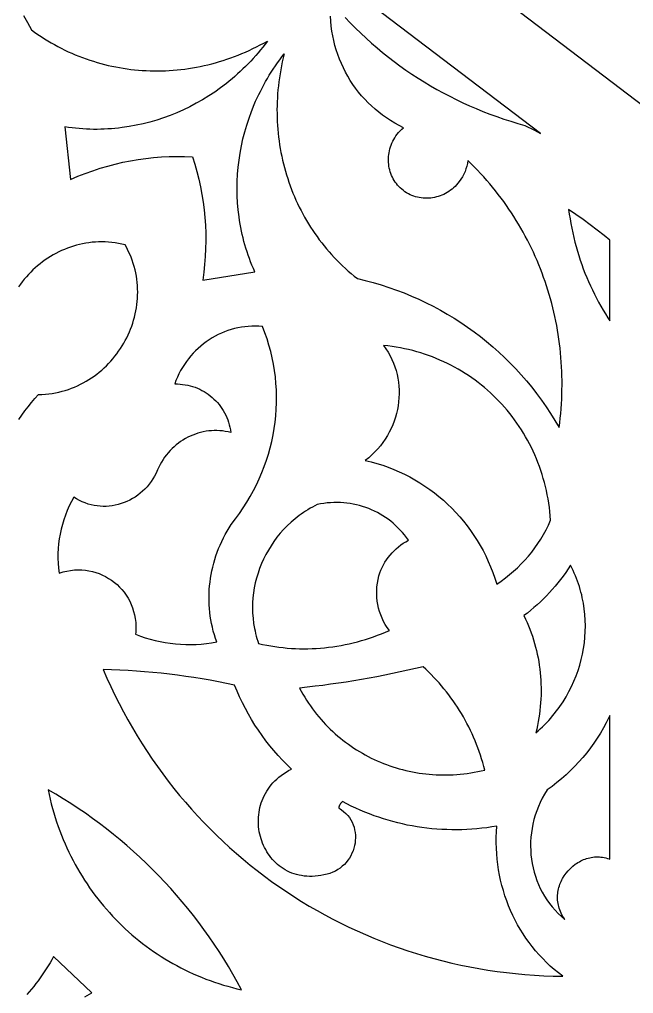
# Model space of a CAD drawing. Extents: x -1429 to -724, y 80 to 630.
# Drawn here: x -824.3 to -787.9, y 359.6 to 417.3 of the extents above; entities that cross this region are included whole.
import ezdxf

# ---------------------------------------------------------------- set-up
doc = ezdxf.new("R2010")
doc.units = 0
doc.layers.add('LAYER_1', color=18, linetype='CONTINUOUS')

msp = doc.modelspace()

# ---------------------------------------------------------------- linework, layer by layer
at = {"layer": 'LAYER_1'}
for points in [[(-784.299, 144.673), (-1369.299, 144.673), (-1369.299, 569.673), (-994.512, 569.673), (-784.299, 409.912)], [(-791.707, 405.775), (-791.663, 405.494), (-791.615, 405.216), (-791.562, 404.939), (-791.504, 404.664), (-791.441, 404.392), (-791.374, 404.121), (-791.302, 403.852), (-791.226, 403.585), (-791.145, 403.32), (-791.059, 403.057), (-790.969, 402.796), (-790.875, 402.538), (-790.776, 402.282), (-790.673, 402.028), (-790.566, 401.777), (-790.454, 401.528), (-790.338, 401.282), (-790.218, 401.038), (-790.094, 400.796), (-789.966, 400.557), (-789.833, 400.321), (-789.697, 400.088), (-789.557, 399.857), (-789.412, 399.629), (-789.299, 399.457), (-789.299, 403.32), (-789.299, 404.232), (-789.639, 404.511), (-790.049, 404.834), (-790.464, 405.151), (-790.885, 405.46), (-791.312, 405.762), (-791.745, 406.057)], [(-810.532, 399.134), (-810.74, 399.123), (-810.948, 399.103), (-811.153, 399.074), (-811.357, 399.036), (-811.558, 398.99), (-811.757, 398.935), (-811.954, 398.872), (-812.147, 398.8), (-812.338, 398.721), (-812.525, 398.634), (-812.708, 398.539), (-812.887, 398.437), (-813.063, 398.327), (-813.234, 398.21), (-813.4, 398.086), (-813.561, 397.956), (-813.718, 397.818), (-813.869, 397.674), (-814.014, 397.524), (-814.154, 397.367), (-814.287, 397.205), (-814.414, 397.036), (-814.535, 396.862), (-814.648, 396.682), (-814.755, 396.497), (-814.854, 396.307), (-814.946, 396.111), (-815.03, 395.911), (-815.106, 395.706), (-814.948, 395.706), (-814.791, 395.698), (-814.636, 395.683), (-814.484, 395.662), (-814.334, 395.634), (-814.186, 395.599), (-814.042, 395.557), (-813.9, 395.509), (-813.761, 395.455), (-813.625, 395.395), (-813.492, 395.329), (-813.363, 395.257), (-813.238, 395.179), (-813.116, 395.096), (-812.999, 395.008), (-812.886, 394.914), (-812.777, 394.815), (-812.672, 394.712), (-812.572, 394.603), (-812.477, 394.49), (-812.388, 394.373), (-812.303, 394.251), (-812.223, 394.125), (-812.149, 393.995), (-812.081, 393.861), (-812.019, 393.723), (-811.962, 393.581), (-811.912, 393.436), (-811.868, 393.288), (-811.831, 393.136), (-811.8, 392.982), (-811.776, 392.824), (-811.94, 392.865), (-812.104, 392.897), (-812.269, 392.921), (-812.433, 392.937), (-812.598, 392.945), (-812.762, 392.945), (-812.926, 392.937), (-813.088, 392.922), (-813.25, 392.9), (-813.41, 392.87), (-813.569, 392.833), (-813.726, 392.789), (-813.881, 392.738), (-814.033, 392.68), (-814.183, 392.616), (-814.331, 392.545), (-814.475, 392.467), (-814.616, 392.383), (-814.754, 392.293), (-814.888, 392.197), (-815.018, 392.095), (-815.144, 391.986), (-815.265, 391.873), (-815.382, 391.753), (-815.494, 391.628), (-815.601, 391.498), (-815.702, 391.362), (-815.798, 391.221), (-815.889, 391.075), (-815.973, 390.925), (-816.05, 390.769), (-816.122, 390.609), (-816.205, 390.425), (-816.296, 390.248), (-816.396, 390.078), (-816.505, 389.916), (-816.62, 389.761), (-816.743, 389.615), (-816.873, 389.476), (-817.009, 389.345), (-817.151, 389.223), (-817.299, 389.109), (-817.452, 389.004), (-817.609, 388.907), (-817.771, 388.819), (-817.936, 388.74), (-818.105, 388.671), (-818.277, 388.61), (-818.451, 388.559), (-818.628, 388.517), (-818.806, 388.484), (-818.986, 388.462), (-819.166, 388.449), (-819.347, 388.447), (-819.527, 388.454), (-819.708, 388.472), (-819.887, 388.501), (-820.066, 388.54), (-820.242, 388.589), (-820.417, 388.65), (-820.589, 388.722), (-820.758, 388.804), (-820.923, 388.898), (-821.085, 389.003), (-821.228, 388.742), (-821.36, 388.476), (-821.48, 388.207), (-821.588, 387.933), (-821.685, 387.656), (-821.77, 387.375), (-821.843, 387.093), (-821.904, 386.808), (-821.953, 386.521), (-821.99, 386.232), (-822.015, 385.943), (-822.028, 385.653), (-822.029, 385.363), (-822.017, 385.073), (-821.993, 384.784), (-821.956, 384.495), (-821.842, 384.531), (-821.729, 384.563), (-821.615, 384.592), (-821.502, 384.616), (-821.277, 384.654), (-821.054, 384.677), (-820.833, 384.685), (-820.615, 384.68), (-820.4, 384.661), (-820.189, 384.629), (-819.981, 384.585), (-819.779, 384.527), (-819.581, 384.458), (-819.389, 384.377), (-819.203, 384.285), (-819.024, 384.181), (-818.851, 384.067), (-818.686, 383.943), (-818.528, 383.809), (-818.379, 383.666), (-818.239, 383.513), (-818.107, 383.352), (-817.986, 383.182), (-817.875, 383.005), (-817.774, 382.819), (-817.685, 382.627), (-817.607, 382.427), (-817.541, 382.221), (-817.487, 382.009), (-817.446, 381.792), (-817.419, 381.568), (-817.406, 381.34), (-817.407, 381.107), (-817.413, 380.989), (-817.423, 380.87), (-817.138, 380.761), (-816.85, 380.662), (-816.559, 380.574), (-816.265, 380.497), (-815.968, 380.43), (-815.669, 380.374), (-815.368, 380.329), (-815.065, 380.294), (-814.76, 380.27), (-814.455, 380.258), (-814.148, 380.256), (-813.841, 380.264), (-813.533, 380.284), (-813.225, 380.315), (-812.917, 380.356), (-812.61, 380.409), (-812.685, 380.623), (-812.754, 380.839), (-812.816, 381.057), (-812.871, 381.276), (-812.919, 381.496), (-812.96, 381.718), (-812.995, 381.94), (-813.023, 382.163), (-813.045, 382.387), (-813.06, 382.612), (-813.068, 382.837), (-813.07, 383.062), (-813.065, 383.287), (-813.054, 383.512), (-813.036, 383.737), (-813.011, 383.962), (-812.981, 384.186), (-812.943, 384.409), (-812.899, 384.632), (-812.849, 384.853), (-812.792, 385.074), (-812.729, 385.293), (-812.66, 385.511), (-812.584, 385.727), (-812.502, 385.941), (-812.413, 386.154), (-812.318, 386.365), (-812.217, 386.573), (-812.11, 386.779), (-811.996, 386.983), (-811.876, 387.184), (-811.75, 387.382), (-811.501, 387.7), (-811.263, 388.024), (-811.038, 388.355), (-810.824, 388.691), (-810.622, 389.033), (-810.432, 389.38), (-810.255, 389.732), (-810.089, 390.088), (-809.936, 390.449), (-809.795, 390.813), (-809.666, 391.181), (-809.55, 391.552), (-809.446, 391.926), (-809.354, 392.302), (-809.275, 392.681), (-809.209, 393.061), (-809.155, 393.442), (-809.114, 393.825), (-809.086, 394.209), (-809.07, 394.593), (-809.067, 394.977), (-809.077, 395.361), (-809.1, 395.744), (-809.137, 396.126), (-809.186, 396.507), (-809.248, 396.887), (-809.323, 397.264), (-809.412, 397.64), (-809.514, 398.012), (-809.629, 398.382), (-809.758, 398.748), (-809.9, 399.111), (-810.111, 399.128), (-810.322, 399.136)], [(-802.58, 397.791), (-802.45, 397.587), (-802.333, 397.378), (-802.227, 397.165), (-802.132, 396.948), (-802.05, 396.727), (-801.979, 396.503), (-801.92, 396.277), (-801.872, 396.048), (-801.836, 395.817), (-801.812, 395.585), (-801.798, 395.352), (-801.796, 395.118), (-801.805, 394.885), (-801.825, 394.652), (-801.856, 394.419), (-801.899, 394.188), (-801.952, 393.959), (-802.016, 393.732), (-802.09, 393.507), (-802.176, 393.285), (-802.272, 393.067), (-802.378, 392.853), (-802.496, 392.643), (-802.623, 392.438), (-802.761, 392.238), (-802.909, 392.044), (-803.067, 391.856), (-803.236, 391.675), (-803.415, 391.5), (-803.603, 391.334), (-803.802, 391.174), (-803.453, 391.089), (-803.11, 390.992), (-802.772, 390.885), (-802.439, 390.767), (-802.111, 390.638), (-801.789, 390.499), (-801.473, 390.35), (-801.162, 390.191), (-800.858, 390.022), (-800.56, 389.843), (-800.269, 389.655), (-799.985, 389.458), (-799.707, 389.251), (-799.437, 389.036), (-799.174, 388.812), (-798.919, 388.58), (-798.671, 388.339), (-798.431, 388.089), (-798.199, 387.832), (-797.976, 387.567), (-797.761, 387.295), (-797.555, 387.015), (-797.357, 386.727), (-797.169, 386.433), (-796.99, 386.132), (-796.82, 385.823), (-796.66, 385.509), (-796.51, 385.188), (-796.37, 384.861), (-796.24, 384.527), (-796.121, 384.188), (-796.012, 383.844), (-795.751, 384.02), (-795.496, 384.205), (-795.25, 384.399), (-795.01, 384.602), (-794.779, 384.813), (-794.555, 385.033), (-794.34, 385.26), (-794.133, 385.496), (-793.935, 385.739), (-793.746, 385.988), (-793.566, 386.245), (-793.396, 386.509), (-793.235, 386.779), (-793.083, 387.055), (-792.942, 387.337), (-792.811, 387.624), (-792.831, 387.882), (-792.856, 388.137), (-792.886, 388.391), (-792.922, 388.643), (-792.963, 388.893), (-793.009, 389.141), (-793.06, 389.387), (-793.117, 389.631), (-793.178, 389.872), (-793.245, 390.111), (-793.317, 390.348), (-793.393, 390.583), (-793.474, 390.815), (-793.561, 391.044), (-793.652, 391.271), (-793.747, 391.495), (-793.847, 391.717), (-793.952, 391.936), (-794.061, 392.152), (-794.175, 392.365), (-794.293, 392.575), (-794.416, 392.782), (-794.543, 392.986), (-794.674, 393.187), (-794.809, 393.385), (-794.948, 393.58), (-795.091, 393.771), (-795.239, 393.959), (-795.39, 394.144), (-795.545, 394.325), (-795.704, 394.502), (-795.867, 394.676), (-796.033, 394.847), (-796.203, 395.013), (-796.377, 395.176), (-796.554, 395.335), (-796.735, 395.49), (-796.919, 395.641), (-797.107, 395.788), (-797.297, 395.932), (-797.491, 396.071), (-797.689, 396.205), (-797.889, 396.336), (-798.093, 396.462), (-798.299, 396.584), (-798.509, 396.701), (-798.721, 396.814), (-798.936, 396.923), (-799.154, 397.026), (-799.375, 397.125), (-799.599, 397.22), (-799.825, 397.309), (-800.053, 397.394), (-800.285, 397.474), (-800.518, 397.549), (-800.754, 397.619), (-800.993, 397.683), (-801.233, 397.743), (-801.476, 397.797), (-801.721, 397.847), (-801.969, 397.89), (-802.218, 397.929), (-802.469, 397.962), (-802.722, 397.989)], [(-805.667, 388.676), (-805.863, 388.667), (-806.06, 388.651), (-806.257, 388.627), (-806.454, 388.596), (-806.652, 388.558), (-806.795, 388.486), (-806.935, 388.411), (-807.073, 388.333), (-807.209, 388.252), (-807.342, 388.169), (-807.473, 388.082), (-807.602, 387.993), (-807.728, 387.901), (-807.972, 387.71), (-808.207, 387.508), (-808.432, 387.298), (-808.645, 387.078), (-808.849, 386.85), (-809.041, 386.613), (-809.222, 386.369), (-809.393, 386.118), (-809.551, 385.861), (-809.698, 385.597), (-809.833, 385.327), (-809.957, 385.052), (-810.068, 384.773), (-810.166, 384.488), (-810.252, 384.201), (-810.325, 383.909), (-810.385, 383.615), (-810.432, 383.318), (-810.465, 383.019), (-810.485, 382.719), (-810.491, 382.417), (-810.483, 382.115), (-810.461, 381.813), (-810.425, 381.511), (-810.373, 381.21), (-810.342, 381.06), (-810.308, 380.91), (-810.269, 380.76), (-810.227, 380.611), (-810.181, 380.463), (-810.131, 380.315), (-809.89, 380.262), (-809.649, 380.213), (-809.407, 380.17), (-809.164, 380.132), (-808.921, 380.098), (-808.677, 380.07), (-808.432, 380.047), (-808.187, 380.029), (-807.942, 380.016), (-807.696, 380.008), (-807.45, 380.005), (-807.204, 380.007), (-806.958, 380.015), (-806.712, 380.027), (-806.467, 380.044), (-806.221, 380.066), (-805.976, 380.093), (-805.731, 380.126), (-805.486, 380.163), (-805.242, 380.205), (-804.998, 380.252), (-804.755, 380.304), (-804.513, 380.361), (-804.272, 380.423), (-804.031, 380.49), (-803.791, 380.562), (-803.553, 380.638), (-803.315, 380.72), (-803.079, 380.806), (-802.844, 380.898), (-802.61, 380.994), (-802.377, 381.095), (-802.502, 381.268), (-802.615, 381.446), (-802.718, 381.631), (-802.809, 381.821), (-802.889, 382.015), (-802.958, 382.214), (-803.015, 382.417), (-803.061, 382.624), (-803.095, 382.833), (-803.117, 383.044), (-803.127, 383.257), (-803.126, 383.472), (-803.112, 383.687), (-803.086, 383.903), (-803.048, 384.118), (-802.998, 384.333), (-802.942, 384.501), (-802.877, 384.666), (-802.805, 384.826), (-802.725, 384.983), (-802.637, 385.135), (-802.543, 385.282), (-802.441, 385.425), (-802.332, 385.562), (-802.217, 385.693), (-802.095, 385.819), (-801.967, 385.939), (-801.833, 386.052), (-801.694, 386.159), (-801.549, 386.258), (-801.399, 386.351), (-801.244, 386.436), (-801.358, 386.596), (-801.477, 386.751), (-801.601, 386.901), (-801.73, 387.045), (-801.864, 387.183), (-802.003, 387.316), (-802.146, 387.443), (-802.293, 387.564), (-802.444, 387.68), (-802.599, 387.789), (-802.758, 387.892), (-802.921, 387.99), (-803.086, 388.081), (-803.255, 388.166), (-803.427, 388.245), (-803.602, 388.317), (-803.78, 388.383), (-803.96, 388.443), (-804.143, 388.496), (-804.327, 388.542), (-804.514, 388.582), (-804.703, 388.614), (-804.893, 388.641), (-805.084, 388.66), (-805.278, 388.672), (-805.472, 388.677)], [(-791.774, 384.738), (-791.919, 384.527), (-792.068, 384.319), (-792.222, 384.115), (-792.381, 383.915), (-792.544, 383.718), (-792.711, 383.525), (-792.882, 383.335), (-793.057, 383.15), (-793.237, 382.969), (-793.421, 382.791), (-793.608, 382.618), (-793.799, 382.449), (-793.995, 382.285), (-794.193, 382.124), (-794.396, 381.969), (-794.3, 381.769), (-794.209, 381.567), (-794.123, 381.363), (-794.041, 381.158), (-793.964, 380.951), (-793.892, 380.742), (-793.825, 380.532), (-793.762, 380.32), (-793.704, 380.107), (-793.65, 379.893), (-793.602, 379.677), (-793.558, 379.46), (-793.519, 379.243), (-793.484, 379.024), (-793.455, 378.804), (-793.43, 378.584), (-793.41, 378.363), (-793.395, 378.141), (-793.384, 377.919), (-793.379, 377.696), (-793.378, 377.473), (-793.382, 377.249), (-793.391, 377.025), (-793.405, 376.801), (-793.424, 376.577), (-793.447, 376.353), (-793.476, 376.129), (-793.509, 375.906), (-793.547, 375.682), (-793.59, 375.459), (-793.638, 375.236), (-793.691, 375.014), (-793.555, 375.132), (-793.423, 375.253), (-793.294, 375.376), (-793.167, 375.502), (-793.044, 375.629), (-792.924, 375.759), (-792.807, 375.891), (-792.693, 376.025), (-792.582, 376.16), (-792.474, 376.298), (-792.37, 376.438), (-792.268, 376.579), (-792.17, 376.722), (-792.075, 376.867), (-791.894, 377.161), (-791.727, 377.462), (-791.572, 377.768), (-791.43, 378.079), (-791.301, 378.394), (-791.186, 378.714), (-791.084, 379.038), (-790.995, 379.364), (-790.92, 379.693), (-790.858, 380.025), (-790.81, 380.358), (-790.776, 380.693), (-790.756, 381.029), (-790.75, 381.365), (-790.758, 381.701), (-790.78, 382.036), (-790.816, 382.37), (-790.867, 382.703), (-790.932, 383.034), (-790.97, 383.199), (-791.012, 383.363), (-791.057, 383.526), (-791.107, 383.688), (-791.159, 383.85), (-791.216, 384.011), (-791.276, 384.17), (-791.34, 384.329), (-791.408, 384.487), (-791.479, 384.643), (-791.554, 384.799), (-791.633, 384.953)], [(-800.832, 378.833), (-801.287, 378.728), (-801.742, 378.628), (-802.197, 378.531), (-802.653, 378.438), (-803.11, 378.349), (-803.567, 378.264), (-804.025, 378.183), (-804.483, 378.106), (-804.942, 378.032), (-805.401, 377.963), (-805.861, 377.898), (-806.321, 377.836), (-806.781, 377.779), (-807.242, 377.725), (-807.703, 377.675), (-807.603, 377.491), (-807.5, 377.31), (-807.394, 377.132), (-807.285, 376.957), (-807.172, 376.785), (-807.056, 376.616), (-806.937, 376.45), (-806.815, 376.287), (-806.689, 376.127), (-806.561, 375.97), (-806.43, 375.816), (-806.296, 375.666), (-806.159, 375.519), (-806.019, 375.374), (-805.877, 375.234), (-805.732, 375.096), (-805.584, 374.962), (-805.434, 374.831), (-805.281, 374.703), (-805.126, 374.579), (-804.968, 374.458), (-804.808, 374.34), (-804.646, 374.226), (-804.482, 374.116), (-804.315, 374.009), (-804.147, 373.905), (-803.976, 373.805), (-803.803, 373.708), (-803.628, 373.615), (-803.452, 373.526), (-803.273, 373.44), (-803.093, 373.358), (-802.911, 373.28), (-802.728, 373.205), (-802.543, 373.134), (-802.356, 373.067), (-802.168, 373.004), (-801.978, 372.944), (-801.787, 372.888), (-801.594, 372.836), (-801.401, 372.788), (-801.206, 372.744), (-801.01, 372.704), (-800.812, 372.668), (-800.614, 372.635), (-800.415, 372.607), (-800.215, 372.583), (-800.014, 372.562), (-799.812, 372.546), (-799.609, 372.534), (-799.405, 372.526), (-799.201, 372.522), (-798.996, 372.523), (-798.791, 372.527), (-798.585, 372.536), (-798.379, 372.549), (-798.172, 372.566), (-797.965, 372.588), (-797.758, 372.614), (-797.55, 372.644), (-797.342, 372.678), (-797.134, 372.717), (-796.926, 372.761), (-796.719, 372.808), (-796.777, 373.031), (-796.839, 373.252), (-796.905, 373.472), (-796.975, 373.69), (-797.049, 373.906), (-797.126, 374.121), (-797.208, 374.333), (-797.293, 374.544), (-797.381, 374.753), (-797.474, 374.96), (-797.57, 375.166), (-797.669, 375.369), (-797.772, 375.57), (-797.879, 375.769), (-797.989, 375.966), (-798.103, 376.161), (-798.22, 376.353), (-798.341, 376.543), (-798.465, 376.731), (-798.593, 376.917), (-798.724, 377.1), (-798.858, 377.28), (-798.996, 377.459), (-799.137, 377.634), (-799.281, 377.807), (-799.428, 377.977), (-799.579, 378.145), (-799.732, 378.31), (-799.889, 378.472), (-800.049, 378.631), (-800.212, 378.788), (-800.379, 378.941)], [(-819.127, 378.265), (-818.896, 377.758), (-818.656, 377.256), (-818.408, 376.761), (-818.151, 376.272), (-817.887, 375.789), (-817.614, 375.312), (-817.334, 374.841), (-817.045, 374.377), (-816.749, 373.919), (-816.445, 373.468), (-816.134, 373.023), (-815.815, 372.585), (-815.489, 372.153), (-815.155, 371.728), (-814.815, 371.31), (-814.468, 370.899), (-814.113, 370.495), (-813.752, 370.097), (-813.384, 369.707), (-813.009, 369.324), (-812.628, 368.948), (-812.241, 368.58), (-811.847, 368.219), (-811.447, 367.865), (-811.041, 367.519), (-810.629, 367.18), (-810.211, 366.849), (-809.787, 366.525), (-809.358, 366.21), (-808.922, 365.902), (-808.482, 365.602), (-808.036, 365.31), (-807.585, 365.026), (-807.128, 364.75), (-806.667, 364.483), (-806.2, 364.223), (-805.729, 363.972), (-805.253, 363.73), (-804.772, 363.495), (-804.287, 363.27), (-803.797, 363.053), (-803.303, 362.844), (-802.804, 362.644), (-802.302, 362.453), (-801.795, 362.271), (-801.284, 362.098), (-800.77, 361.934), (-800.252, 361.778), (-799.73, 361.632), (-799.204, 361.496), (-798.675, 361.368), (-798.143, 361.25), (-797.608, 361.141), (-797.069, 361.042), (-796.528, 360.952), (-795.983, 360.871), (-795.436, 360.801), (-794.886, 360.74), (-794.333, 360.689), (-793.778, 360.648), (-793.22, 360.617), (-792.66, 360.596), (-792.098, 360.584), (-792.35, 360.779), (-792.595, 360.982), (-792.832, 361.191), (-793.062, 361.408), (-793.284, 361.631), (-793.498, 361.862), (-793.704, 362.098), (-793.902, 362.341), (-794.091, 362.59), (-794.273, 362.844), (-794.446, 363.104), (-794.611, 363.37), (-794.767, 363.64), (-794.915, 363.916), (-795.054, 364.196), (-795.184, 364.481), (-795.306, 364.77), (-795.418, 365.064), (-795.521, 365.361), (-795.615, 365.662), (-795.7, 365.966), (-795.776, 366.274), (-795.842, 366.584), (-795.899, 366.898), (-795.946, 367.214), (-795.983, 367.533), (-796.01, 367.854), (-796.028, 368.177), (-796.036, 368.502), (-796.033, 368.828), (-796.021, 369.156), (-795.998, 369.485), (-796.296, 369.436), (-796.594, 369.394), (-796.892, 369.358), (-797.19, 369.328), (-797.488, 369.304), (-797.786, 369.287), (-798.084, 369.276), (-798.381, 369.27), (-798.678, 369.271), (-798.974, 369.278), (-799.269, 369.291), (-799.564, 369.311), (-799.858, 369.336), (-800.151, 369.367), (-800.442, 369.404), (-800.733, 369.448), (-801.023, 369.497), (-801.311, 369.553), (-801.598, 369.614), (-801.883, 369.681), (-802.167, 369.755), (-802.449, 369.834), (-802.73, 369.919), (-803.008, 370.01), (-803.285, 370.107), (-803.559, 370.21), (-803.832, 370.319), (-804.102, 370.433), (-804.37, 370.554), (-804.636, 370.68), (-804.899, 370.812), (-805.159, 370.95), (-805.201, 370.91), (-805.238, 370.867), (-805.272, 370.821), (-805.301, 370.773), (-805.326, 370.722), (-805.347, 370.67), (-805.364, 370.616), (-805.375, 370.56), (-805.298, 370.512), (-805.224, 370.463), (-805.086, 370.356), (-804.961, 370.241), (-804.848, 370.119), (-804.749, 369.99), (-804.662, 369.855), (-804.587, 369.715), (-804.524, 369.569), (-804.473, 369.421), (-804.435, 369.268), (-804.407, 369.114), (-804.392, 368.958), (-804.388, 368.8), (-804.395, 368.643), (-804.413, 368.486), (-804.442, 368.33), (-804.481, 368.177), (-804.532, 368.026), (-804.592, 367.878), (-804.663, 367.734), (-804.744, 367.596), (-804.835, 367.462), (-804.935, 367.336), (-805.046, 367.216), (-805.165, 367.104), (-805.294, 367.001), (-805.432, 366.906), (-805.579, 366.822), (-805.735, 366.749), (-805.899, 366.686), (-806.072, 366.636), (-806.253, 366.599), (-806.431, 366.564), (-806.606, 366.537), (-806.778, 366.519), (-806.946, 366.51), (-807.11, 366.508), (-807.272, 366.515), (-807.429, 366.529), (-807.583, 366.55), (-807.733, 366.579), (-807.879, 366.615), (-808.021, 366.658), (-808.159, 366.708), (-808.294, 366.764), (-808.424, 366.826), (-808.55, 366.894), (-808.672, 366.967), (-808.789, 367.046), (-808.902, 367.131), (-809.011, 367.22), (-809.115, 367.315), (-809.214, 367.414), (-809.309, 367.517), (-809.399, 367.624), (-809.485, 367.736), (-809.565, 367.851), (-809.641, 367.97), (-809.711, 368.092), (-809.777, 368.216), (-809.837, 368.344), (-809.892, 368.475), (-809.942, 368.607), (-809.987, 368.742), (-810.026, 368.879), (-810.06, 369.018), (-810.088, 369.158), (-810.11, 369.299), (-810.127, 369.442), (-810.138, 369.585), (-810.144, 369.729), (-810.143, 369.873), (-810.137, 370.017), (-810.124, 370.162), (-810.105, 370.306), (-810.081, 370.449), (-810.05, 370.592), (-810.012, 370.734), (-809.969, 370.874), (-809.918, 371.014), (-809.862, 371.151), (-809.799, 371.287), (-809.729, 371.421), (-809.652, 371.552), (-809.569, 371.681), (-809.479, 371.807), (-809.382, 371.931), (-809.278, 372.051), (-809.166, 372.168), (-809.048, 372.281), (-808.923, 372.39), (-808.79, 372.495), (-808.65, 372.596), (-808.503, 372.692), (-808.348, 372.784), (-808.186, 372.87), (-808.457, 373.134), (-808.72, 373.405), (-808.976, 373.682), (-809.224, 373.967), (-809.464, 374.257), (-809.696, 374.555), (-809.921, 374.858), (-810.137, 375.168), (-810.345, 375.484), (-810.544, 375.805), (-810.735, 376.132), (-810.917, 376.465), (-811.091, 376.803), (-811.256, 377.146), (-811.411, 377.494), (-811.558, 377.847), (-812.037, 377.948), (-812.518, 378.044), (-812.999, 378.134), (-813.482, 378.218), (-813.966, 378.297), (-814.451, 378.369), (-814.937, 378.436), (-815.424, 378.497), (-815.912, 378.553), (-816.401, 378.602), (-816.891, 378.646), (-817.381, 378.684), (-817.873, 378.716), (-818.365, 378.743), (-818.857, 378.763), (-819.35, 378.778)], [(-789.354, 375.936), (-789.513, 375.621), (-789.682, 375.31), (-789.861, 375.005), (-790.049, 374.705), (-790.248, 374.411), (-790.455, 374.123), (-790.672, 373.841), (-790.898, 373.566), (-791.134, 373.297), (-791.378, 373.036), (-791.631, 372.781), (-791.892, 372.535), (-792.162, 372.296), (-792.441, 372.066), (-792.728, 371.844), (-793.023, 371.63), (-793.17, 371.389), (-793.305, 371.143), (-793.428, 370.894), (-793.539, 370.642), (-793.637, 370.388), (-793.724, 370.13), (-793.799, 369.871), (-793.862, 369.611), (-793.914, 369.349), (-793.953, 369.086), (-793.981, 368.823), (-793.997, 368.561), (-794.002, 368.298), (-793.995, 368.037), (-793.977, 367.777), (-793.947, 367.519), (-793.906, 367.263), (-793.854, 367.009), (-793.79, 366.758), (-793.716, 366.511), (-793.63, 366.268), (-793.533, 366.028), (-793.425, 365.793), (-793.306, 365.563), (-793.176, 365.339), (-793.036, 365.12), (-792.885, 364.908), (-792.722, 364.702), (-792.55, 364.503), (-792.366, 364.311), (-792.172, 364.128), (-791.968, 363.952), (-792.032, 364.045), (-792.09, 364.138), (-792.143, 364.232), (-792.191, 364.327), (-792.233, 364.423), (-792.271, 364.519), (-792.304, 364.615), (-792.331, 364.712), (-792.354, 364.809), (-792.372, 364.906), (-792.386, 365.002), (-792.395, 365.099), (-792.4, 365.196), (-792.4, 365.292), (-792.396, 365.388), (-792.388, 365.483), (-792.376, 365.577), (-792.36, 365.671), (-792.34, 365.764), (-792.316, 365.856), (-792.289, 365.947), (-792.258, 366.036), (-792.223, 366.125), (-792.185, 366.212), (-792.144, 366.297), (-792.099, 366.381), (-792.001, 366.544), (-791.891, 366.699), (-791.77, 366.846), (-791.639, 366.983), (-791.498, 367.11), (-791.349, 367.226), (-791.271, 367.28), (-791.191, 367.331), (-791.109, 367.378), (-791.026, 367.422), (-790.941, 367.463), (-790.854, 367.501), (-790.766, 367.535), (-790.677, 367.565), (-790.586, 367.591), (-790.494, 367.614), (-790.401, 367.632), (-790.307, 367.647), (-790.212, 367.657), (-790.117, 367.663), (-790.02, 367.665), (-789.923, 367.662), (-789.826, 367.654), (-789.728, 367.642), (-789.629, 367.625), (-789.53, 367.603), (-789.432, 367.576), (-789.333, 367.544), (-789.299, 367.531), (-789.299, 376.054)], [(-822.556, 371.364), (-822.493, 371.088), (-822.425, 370.813), (-822.353, 370.541), (-822.275, 370.271), (-822.194, 370.003), (-822.108, 369.737), (-822.017, 369.474), (-821.922, 369.213), (-821.823, 368.955), (-821.719, 368.699), (-821.611, 368.445), (-821.499, 368.194), (-821.382, 367.945), (-821.262, 367.7), (-821.137, 367.456), (-821.008, 367.216), (-820.875, 366.978), (-820.738, 366.743), (-820.598, 366.511), (-820.453, 366.282), (-820.304, 366.056), (-820.152, 365.832), (-819.996, 365.612), (-819.836, 365.395), (-819.672, 365.181), (-819.505, 364.97), (-819.334, 364.762), (-819.16, 364.557), (-818.982, 364.356), (-818.8, 364.158), (-818.615, 363.963), (-818.427, 363.772), (-818.235, 363.585), (-818.04, 363.4), (-817.842, 363.22), (-817.641, 363.043), (-817.436, 362.869), (-817.228, 362.7), (-817.017, 362.534), (-816.803, 362.372), (-816.587, 362.213), (-816.367, 362.059), (-816.144, 361.908), (-815.918, 361.761), (-815.69, 361.619), (-815.458, 361.48), (-815.224, 361.345), (-814.988, 361.215), (-814.748, 361.089), (-814.506, 360.967), (-814.261, 360.849), (-814.014, 360.735), (-813.765, 360.626), (-813.513, 360.522), (-813.258, 360.421), (-813.001, 360.326), (-812.742, 360.234), (-812.48, 360.148), (-812.217, 360.065), (-811.951, 359.988), (-811.683, 359.915), (-811.413, 359.847), (-811.14, 359.784), (-811.393, 360.249), (-811.653, 360.709), (-811.921, 361.164), (-812.196, 361.613), (-812.478, 362.056), (-812.768, 362.494), (-813.065, 362.926), (-813.369, 363.352), (-813.68, 363.773), (-813.999, 364.187), (-814.324, 364.596), (-814.656, 364.998), (-814.995, 365.395), (-815.34, 365.785), (-815.692, 366.168), (-816.051, 366.545), (-816.416, 366.916), (-816.787, 367.28), (-817.165, 367.638), (-817.549, 367.989), (-817.939, 368.333), (-818.336, 368.67), (-818.738, 369), (-819.146, 369.323), (-819.56, 369.638), (-819.98, 369.947), (-820.405, 370.248), (-820.836, 370.542), (-821.272, 370.829), (-821.714, 371.108), (-822.162, 371.379), (-822.614, 371.643)]]:
    msp.add_lwpolyline(points, close=True, dxfattribs=at)
for points in [[(-804.998, 417.429), (-804.696, 417.115), (-804.389, 416.807), (-804.077, 416.505), (-803.759, 416.209), (-803.436, 415.92), (-803.108, 415.637), (-802.774, 415.361), (-802.436, 415.091), (-802.093, 414.828), (-801.745, 414.572), (-801.392, 414.322), (-801.035, 414.079), (-800.673, 413.843), (-800.307, 413.614), (-799.936, 413.391), (-799.561, 413.176), (-799.182, 412.967), (-798.799, 412.766), (-798.411, 412.572), (-798.02, 412.385), (-797.625, 412.205), (-797.227, 412.032), (-796.824, 411.867), (-796.418, 411.71), (-796.009, 411.559), (-795.596, 411.416), (-795.18, 411.281), (-794.761, 411.154), (-794.339, 411.034), (-793.776, 410.751), (-793.419, 410.562), (-817.904, 429.171)], [(-824.08, 417.556), (-823.836, 417.136), (-823.602, 416.709), (-823.413, 416.571), (-823.223, 416.437), (-823.03, 416.307), (-822.835, 416.181), (-822.638, 416.059), (-822.439, 415.941), (-822.239, 415.827), (-822.036, 415.717), (-821.833, 415.611), (-821.627, 415.509), (-821.42, 415.411), (-821.211, 415.318), (-821.001, 415.228), (-820.789, 415.142), (-820.576, 415.06), (-820.362, 414.982), (-820.146, 414.908), (-819.929, 414.839), (-819.711, 414.773), (-819.492, 414.711), (-819.272, 414.654), (-819.051, 414.6), (-818.829, 414.551), (-818.606, 414.505), (-818.383, 414.464), (-818.158, 414.427), (-817.933, 414.393), (-817.707, 414.364), (-817.481, 414.339), (-817.254, 414.318), (-817.026, 414.301), (-816.798, 414.288), (-816.57, 414.279), (-816.341, 414.274), (-816.112, 414.274), (-815.883, 414.277), (-815.654, 414.285), (-815.425, 414.296), (-815.195, 414.312), (-814.966, 414.332), (-814.737, 414.355), (-814.508, 414.383), (-814.279, 414.415), (-814.05, 414.452), (-813.821, 414.492), (-813.593, 414.536), (-813.365, 414.585), (-813.138, 414.637), (-812.911, 414.694), (-812.685, 414.755), (-812.459, 414.82), (-812.234, 414.889), (-812.01, 414.962), (-811.786, 415.04), (-811.564, 415.121), (-811.342, 415.207), (-811.121, 415.297), (-810.901, 415.391), (-810.683, 415.489), (-810.465, 415.591), (-810.249, 415.697), (-810.033, 415.808), (-809.819, 415.922), (-809.607, 416.041), (-809.741, 415.863), (-809.877, 415.688), (-810.016, 415.515), (-810.158, 415.345), (-810.302, 415.178), (-810.449, 415.014), (-810.598, 414.853), (-810.749, 414.694), (-810.903, 414.538), (-811.059, 414.385), (-811.217, 414.236), (-811.378, 414.089), (-811.54, 413.945), (-811.705, 413.803), (-811.872, 413.665), (-812.04, 413.53), (-812.384, 413.269), (-812.734, 413.02), (-813.092, 412.784), (-813.457, 412.56), (-813.828, 412.349), (-814.205, 412.15), (-814.587, 411.965), (-814.975, 411.793), (-815.368, 411.634), (-815.766, 411.488), (-816.168, 411.356), (-816.574, 411.238), (-816.983, 411.134), (-817.396, 411.044), (-817.811, 410.968), (-818.229, 410.906), (-818.439, 410.881), (-818.649, 410.859), (-818.859, 410.841), (-819.07, 410.826), (-819.282, 410.816), (-819.494, 410.809), (-819.706, 410.805), (-819.918, 410.806), (-820.13, 410.81), (-820.343, 410.818), (-820.555, 410.83), (-820.768, 410.846), (-820.98, 410.866), (-821.193, 410.889), (-821.405, 410.917), (-821.618, 410.948), (-821.278, 407.841), (-820.845, 408.025), (-820.408, 408.195), (-819.968, 408.353), (-819.525, 408.497), (-819.079, 408.628), (-818.63, 408.746), (-818.179, 408.85), (-817.725, 408.941), (-817.27, 409.018), (-816.814, 409.082), (-816.356, 409.132), (-815.897, 409.169), (-815.438, 409.192), (-814.978, 409.201), (-814.519, 409.196), (-814.059, 409.178), (-814.059, 409.178), (-814.058, 409.177), (-814.057, 409.176), (-814.057, 409.176), (-813.918, 408.738), (-813.792, 408.296), (-813.68, 407.85), (-813.581, 407.401), (-813.495, 406.949), (-813.423, 406.494), (-813.364, 406.037), (-813.319, 405.577), (-813.287, 405.116), (-813.268, 404.653), (-813.263, 404.189), (-813.272, 403.724), (-813.294, 403.258), (-813.33, 402.792), (-813.379, 402.327), (-813.442, 401.861), (-810.356, 402.352), (-810.442, 402.549), (-810.524, 402.746), (-810.603, 402.945), (-810.678, 403.145), (-810.749, 403.346), (-810.817, 403.548), (-810.881, 403.751), (-810.941, 403.954), (-810.997, 404.159), (-811.05, 404.364), (-811.099, 404.57), (-811.145, 404.777), (-811.187, 404.984), (-811.225, 405.192), (-811.259, 405.401), (-811.29, 405.61), (-811.341, 406.029), (-811.377, 406.45), (-811.399, 406.872), (-811.406, 407.294), (-811.399, 407.717), (-811.378, 408.139), (-811.343, 408.561), (-811.293, 408.982), (-811.229, 409.402), (-811.151, 409.82), (-811.059, 410.236), (-810.953, 410.649), (-810.834, 411.06), (-810.7, 411.468), (-810.552, 411.871), (-810.391, 412.271), (-810.305, 412.47), (-810.216, 412.667), (-810.123, 412.863), (-810.027, 413.058), (-809.928, 413.251), (-809.825, 413.443), (-809.719, 413.634), (-809.609, 413.824), (-809.496, 414.011), (-809.38, 414.198), (-809.26, 414.383), (-809.137, 414.566), (-809.01, 414.747), (-808.881, 414.927), (-808.747, 415.105), (-808.611, 415.281), (-808.67, 415.045), (-808.724, 414.808), (-808.774, 414.571), (-808.819, 414.334), (-808.86, 414.098), (-808.897, 413.861), (-808.93, 413.624), (-808.958, 413.387), (-808.982, 413.151), (-809.002, 412.915), (-809.018, 412.679), (-809.029, 412.443), (-809.037, 412.208), (-809.04, 411.973), (-809.039, 411.739), (-809.034, 411.505), (-809.024, 411.272), (-809.011, 411.039), (-808.994, 410.807), (-808.972, 410.576), (-808.947, 410.346), (-808.917, 410.117), (-808.884, 409.888), (-808.846, 409.661), (-808.805, 409.434), (-808.76, 409.209), (-808.71, 408.985), (-808.657, 408.761), (-808.6, 408.54), (-808.539, 408.319), (-808.474, 408.1), (-808.405, 407.882), (-808.333, 407.665), (-808.256, 407.451), (-808.176, 407.237), (-808.092, 407.025), (-808.004, 406.815), (-807.913, 406.607), (-807.818, 406.4), (-807.719, 406.195), (-807.616, 405.992), (-807.51, 405.791), (-807.4, 405.592), (-807.286, 405.395), (-807.169, 405.2), (-807.048, 405.007), (-806.924, 404.816), (-806.796, 404.628), (-806.664, 404.442), (-806.529, 404.258), (-806.39, 404.076), (-806.248, 403.897), (-806.102, 403.72), (-805.953, 403.546), (-805.801, 403.375), (-805.645, 403.206), (-805.485, 403.04), (-805.323, 402.877), (-805.156, 402.716), (-804.987, 402.559), (-804.814, 402.404), (-804.637, 402.252), (-804.458, 402.103), (-804.275, 401.958), (-803.801, 401.845), (-803.333, 401.72), (-802.869, 401.584), (-802.409, 401.436), (-801.956, 401.276), (-801.507, 401.105), (-801.064, 400.923), (-800.627, 400.73), (-800.196, 400.527), (-799.77, 400.312), (-799.351, 400.086), (-798.939, 399.851), (-798.532, 399.604), (-798.133, 399.348), (-797.741, 399.081), (-797.356, 398.804), (-796.978, 398.518), (-796.608, 398.221), (-796.245, 397.916), (-795.89, 397.6), (-795.543, 397.275), (-795.204, 396.941), (-794.874, 396.598), (-794.553, 396.246), (-794.24, 395.886), (-793.935, 395.516), (-793.641, 395.138), (-793.355, 394.751), (-793.079, 394.357), (-792.812, 393.954), (-792.555, 393.543), (-792.308, 393.124), (-792.273, 393.403), (-792.241, 393.682), (-792.214, 393.962), (-792.191, 394.24), (-792.171, 394.519), (-792.156, 394.797), (-792.145, 395.075), (-792.138, 395.352), (-792.135, 395.629), (-792.136, 395.905), (-792.141, 396.181), (-792.15, 396.456), (-792.162, 396.731), (-792.179, 397.005), (-792.2, 397.278), (-792.224, 397.551), (-792.253, 397.822), (-792.285, 398.093), (-792.321, 398.363), (-792.361, 398.632), (-792.405, 398.9), (-792.453, 399.167), (-792.504, 399.433), (-792.56, 399.698), (-792.619, 399.962), (-792.682, 400.225), (-792.748, 400.486), (-792.819, 400.747), (-792.893, 401.006), (-792.97, 401.263), (-793.052, 401.52), (-793.137, 401.775), (-793.226, 402.028), (-793.319, 402.28), (-793.415, 402.531), (-793.514, 402.78), (-793.618, 403.027), (-793.725, 403.273), (-793.835, 403.517), (-793.95, 403.759), (-794.067, 404), (-794.189, 404.238), (-794.313, 404.475), (-794.442, 404.71), (-794.574, 404.943), (-794.709, 405.175), (-794.848, 405.404), (-794.99, 405.631), (-795.136, 405.856), (-795.285, 406.079), (-795.437, 406.299), (-795.593, 406.518), (-795.753, 406.734), (-795.915, 406.948), (-796.081, 407.16), (-796.251, 407.369), (-796.424, 407.576), (-796.6, 407.78), (-796.779, 407.982), (-796.962, 408.182), (-797.148, 408.378), (-797.337, 408.573), (-797.53, 408.764), (-797.725, 408.953), (-797.75, 408.786), (-797.785, 408.62), (-797.832, 408.458), (-797.89, 408.298), (-797.959, 408.142), (-798.039, 407.99), (-798.129, 407.844), (-798.229, 407.703), (-798.307, 407.605), (-798.39, 407.512), (-798.475, 407.424), (-798.564, 407.342), (-798.656, 407.264), (-798.751, 407.191), (-798.848, 407.123), (-798.948, 407.061), (-799.051, 407.003), (-799.155, 406.951), (-799.261, 406.904), (-799.369, 406.862), (-799.478, 406.825), (-799.588, 406.794), (-799.7, 406.768), (-799.812, 406.747), (-799.925, 406.732), (-800.038, 406.722), (-800.151, 406.718), (-800.265, 406.719), (-800.378, 406.726), (-800.49, 406.738), (-800.602, 406.756), (-800.714, 406.779), (-800.824, 406.809), (-800.932, 406.844), (-801.04, 406.884), (-801.145, 406.931), (-801.249, 406.983), (-801.35, 407.041), (-801.45, 407.105), (-801.546, 407.175), (-801.639, 407.249), (-801.727, 407.328), (-801.81, 407.411), (-801.887, 407.497), (-801.96, 407.587), (-802.027, 407.679), (-802.09, 407.775), (-802.147, 407.874), (-802.199, 407.975), (-802.246, 408.078), (-802.287, 408.183), (-802.324, 408.291), (-802.355, 408.4), (-802.38, 408.51), (-802.401, 408.622), (-802.416, 408.735), (-802.426, 408.848), (-802.43, 408.963), (-802.429, 409.077), (-802.422, 409.192), (-802.41, 409.307), (-802.393, 409.422), (-802.37, 409.537), (-802.341, 409.65), (-802.307, 409.763), (-802.268, 409.875), (-802.223, 409.986), (-802.172, 410.095), (-802.115, 410.203), (-802.053, 410.309), (-801.985, 410.412), (-801.912, 410.513), (-801.826, 410.62), (-801.735, 410.721), (-801.64, 410.816), (-801.542, 410.904), (-801.804, 411.034), (-802.058, 411.174), (-802.306, 411.322), (-802.547, 411.48), (-802.781, 411.645), (-803.007, 411.819), (-803.226, 412), (-803.437, 412.19), (-803.641, 412.386), (-803.837, 412.59), (-804.024, 412.801), (-804.204, 413.019), (-804.375, 413.243), (-804.538, 413.474), (-804.692, 413.71), (-804.838, 413.952), (-804.975, 414.2), (-805.102, 414.452), (-805.221, 414.71), (-805.33, 414.973), (-805.43, 415.24), (-805.521, 415.512), (-805.601, 415.787), (-805.672, 416.067), (-805.733, 416.349), (-805.784, 416.636), (-805.825, 416.925), (-805.855, 417.217), (-805.874, 417.512)], [(-824.341, 393.592), (-824.169, 393.852), (-823.989, 394.107), (-823.8, 394.357), (-823.604, 394.602), (-823.4, 394.842), (-823.188, 395.077), (-822.98, 395.085), (-822.775, 395.1), (-822.572, 395.121), (-822.372, 395.15), (-822.174, 395.185), (-821.979, 395.226), (-821.787, 395.274), (-821.598, 395.328), (-821.412, 395.388), (-821.229, 395.454), (-821.048, 395.526), (-820.872, 395.603), (-820.698, 395.686), (-820.528, 395.775), (-820.361, 395.868), (-820.198, 395.967), (-820.038, 396.07), (-819.882, 396.178), (-819.73, 396.291), (-819.582, 396.409), (-819.437, 396.531), (-819.297, 396.657), (-819.16, 396.787), (-819.028, 396.921), (-818.9, 397.059), (-818.776, 397.201), (-818.657, 397.346), (-818.542, 397.495), (-818.432, 397.647), (-818.326, 397.802), (-818.225, 397.96), (-818.129, 398.121), (-818.038, 398.285), (-817.951, 398.451), (-817.87, 398.62), (-817.793, 398.791), (-817.722, 398.964), (-817.656, 399.139), (-817.596, 399.316), (-817.541, 399.495), (-817.491, 399.676), (-817.447, 399.858), (-817.409, 400.041), (-817.376, 400.225), (-817.349, 400.411), (-817.328, 400.597), (-817.313, 400.784), (-817.304, 400.972), (-817.301, 401.16), (-817.304, 401.349), (-817.314, 401.538), (-817.33, 401.727), (-817.352, 401.916), (-817.381, 402.104), (-817.417, 402.293), (-817.459, 402.48), (-817.508, 402.668), (-817.564, 402.854), (-817.626, 403.04), (-817.696, 403.224), (-817.773, 403.408), (-817.857, 403.59), (-817.948, 403.77), (-818.047, 403.95), (-818.247, 403.999), (-818.445, 404.039), (-818.643, 404.072), (-818.84, 404.098), (-819.037, 404.116), (-819.232, 404.128), (-819.427, 404.132), (-819.62, 404.13), (-819.813, 404.121), (-820.004, 404.106), (-820.193, 404.084), (-820.381, 404.056), (-820.568, 404.021), (-820.753, 403.981), (-820.935, 403.934), (-821.116, 403.882), (-821.295, 403.824), (-821.472, 403.76), (-821.646, 403.69), (-821.818, 403.615), (-821.987, 403.535), (-822.153, 403.45), (-822.317, 403.359), (-822.478, 403.264), (-822.636, 403.163), (-822.791, 403.058), (-822.943, 402.949), (-823.091, 402.834), (-823.236, 402.716), (-823.377, 402.593), (-823.515, 402.465), (-823.648, 402.334), (-823.778, 402.199), (-823.904, 402.06), (-824.026, 401.917), (-824.143, 401.77), (-824.257, 401.62), (-824.365, 401.467)], [(-820.433, 359.368), (-820.024, 359.601), (-822.287, 361.756), (-822.391, 361.568), (-822.498, 361.383), (-822.609, 361.199), (-822.722, 361.018), (-822.839, 360.84), (-822.958, 360.664), (-823.08, 360.49), (-823.206, 360.319), (-823.334, 360.15), (-823.465, 359.983), (-823.599, 359.819), (-823.736, 359.657), (-823.876, 359.498)]]:
    msp.add_lwpolyline(points, dxfattribs=at)

doc.saveas('drawing.dxf')
